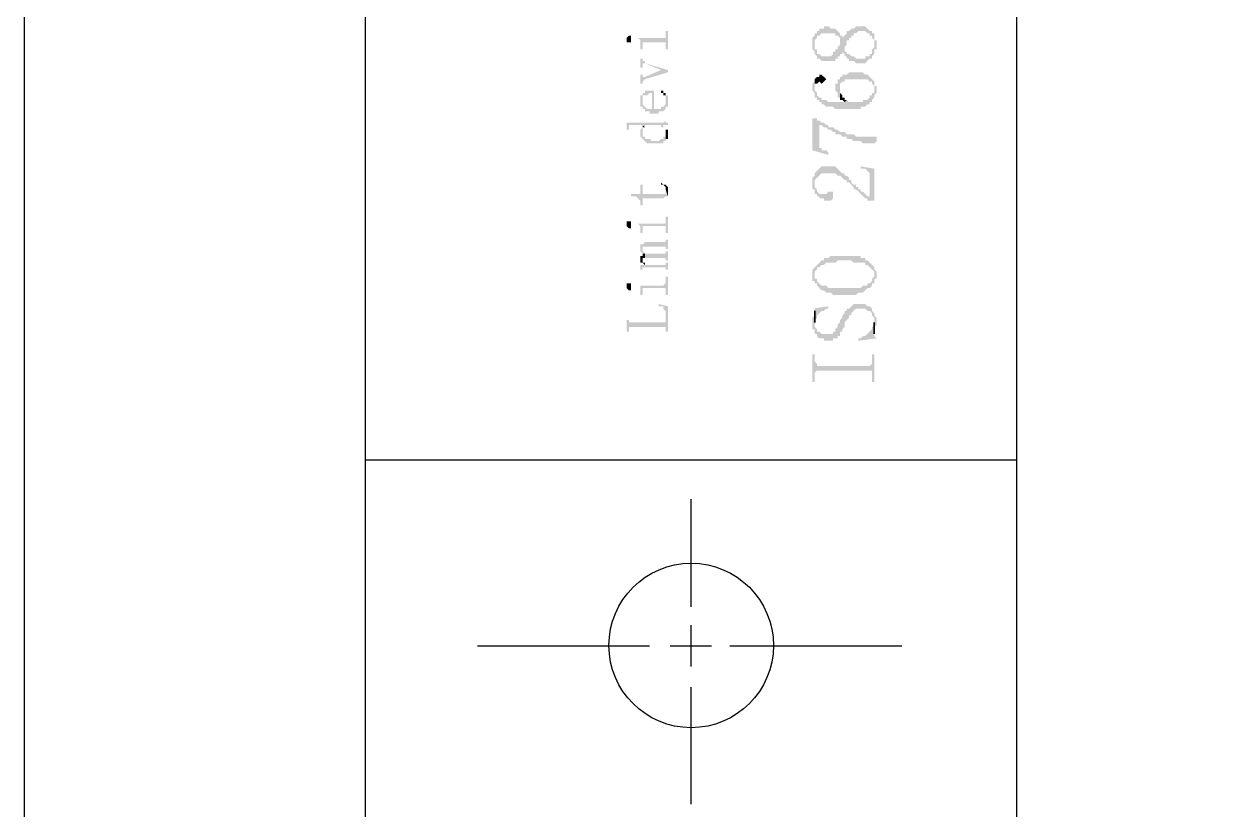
# Model space of a CAD drawing. Header units: inches. Extents: x 3613 to 8393, y -2205 to -794.
# Drawn here: x 4076.93 to 4100.69, y -1679.68 to -1664.23 of the extents above; entities that cross this region are included whole.
import ezdxf

# ---------------------------------------------------------------- set-up
doc = ezdxf.new("R2010")
doc.units = ezdxf.units.IN
doc.header["$MEASUREMENT"] = 0

msp = doc.modelspace()

# ---------------------------------------------------------------- hatches: boundary and pattern name
at = {"transparency": 33554559}
for points in [[(4092.434, -1664.631), (4092.434, -1664.722), (4092.479, -1664.767), (4092.479, -1664.812), (4092.479, -1664.812), (4092.524, -1664.857), (4092.524, -1664.902), (4092.569, -1664.902), (4092.614, -1664.947), (4092.885, -1664.947), (4092.885, -1664.902), (4092.93, -1664.902), (4092.93, -1664.857), (4092.976, -1664.857), (4092.976, -1664.812), (4093.021, -1664.812), (4093.021, -1664.767), (4093.021, -1664.767), (4093.066, -1664.812), (4093.066, -1664.677), (4093.066, -1664.677), (4093.111, -1664.631), (4093.111, -1664.541), (4093.156, -1664.541), (4093.156, -1664.496), (4093.201, -1664.496), (4093.201, -1664.451), (4093.246, -1664.451), (4093.246, -1664.406), (4093.291, -1664.406), (4093.337, -1664.361), (4093.472, -1664.361), (4093.517, -1664.406), (4093.562, -1664.406), (4093.562, -1664.451), (4093.607, -1664.451), (4093.607, -1664.496), (4093.607, -1664.496), (4093.652, -1664.541), (4093.652, -1664.812), (4093.652, -1664.722), (4093.698, -1664.722), (4093.698, -1664.541), (4093.652, -1664.541), (4093.652, -1664.406), (4093.607, -1664.406), (4093.607, -1664.361), (4093.562, -1664.361), (4093.517, -1664.316), (4093.517, -1664.316), (4093.472, -1664.27), (4093.291, -1664.27), (4093.246, -1664.316), (4093.201, -1664.316), (4093.156, -1664.361), (4093.111, -1664.361), (4093.111, -1664.406), (4093.066, -1664.451), (4093.066, -1664.451), (4093.021, -1664.496), (4093.021, -1664.451), (4092.976, -1664.541), (4092.976, -1664.586), (4092.976, -1664.631), (4092.93, -1664.677), (4092.93, -1664.722), (4092.885, -1664.722), (4092.885, -1664.767), (4092.84, -1664.767), (4092.84, -1664.812), (4092.795, -1664.857), (4092.614, -1664.857), (4092.569, -1664.812), (4092.524, -1664.812), (4092.524, -1664.722), (4092.479, -1664.722), (4092.479, -1664.451), (4092.479, -1664.451), (4092.434, -1664.496), (4092.434, -1664.586)], [(4092.479, -1664.451), (4092.479, -1664.631), (4092.479, -1664.541), (4092.524, -1664.496), (4092.524, -1664.451), (4092.569, -1664.451), (4092.614, -1664.406), (4092.885, -1664.406), (4092.885, -1664.451), (4092.93, -1664.451), (4092.976, -1664.496), (4092.976, -1664.541), (4092.976, -1664.541), (4093.021, -1664.451), (4092.976, -1664.451), (4092.976, -1664.406), (4092.93, -1664.361), (4092.93, -1664.361), (4092.885, -1664.316), (4092.795, -1664.316), (4092.75, -1664.27), (4092.66, -1664.27), (4092.66, -1664.316), (4092.569, -1664.316), (4092.569, -1664.361), (4092.524, -1664.361), (4092.524, -1664.406), (4092.479, -1664.406)], [(4088.778, -1664.541), (4088.778, -1664.586), (4088.868, -1664.586), (4088.868, -1664.541), (4088.868, -1664.496), (4088.868, -1664.451), (4088.823, -1664.451), (4088.778, -1664.496), (4088.778, -1664.496)], [(4089.004, -1664.496), (4089.004, -1664.496), (4089.049, -1664.541), (4089.049, -1664.586), (4089.049, -1664.631), (4089.049, -1664.722), (4089.094, -1664.722), (4089.094, -1664.586), (4089.545, -1664.586), (4089.545, -1664.722), (4089.591, -1664.722), (4089.591, -1664.361), (4089.545, -1664.361), (4089.545, -1664.451), (4089.545, -1664.496), (4089.5, -1664.496)], [(4093.066, -1664.812), (4093.066, -1664.857), (4093.111, -1664.857), (4093.111, -1664.902), (4093.156, -1664.902), (4093.156, -1664.947), (4093.246, -1664.947), (4093.291, -1664.993), (4093.472, -1664.993), (4093.517, -1664.947), (4093.517, -1664.947), (4093.562, -1664.902), (4093.607, -1664.902), (4093.607, -1664.857), (4093.607, -1664.857), (4093.652, -1664.812), (4093.652, -1664.631), (4093.652, -1664.677), (4093.652, -1664.677), (4093.607, -1664.722), (4093.607, -1664.812), (4093.562, -1664.812), (4093.562, -1664.857), (4093.472, -1664.857), (4093.472, -1664.902), (4093.291, -1664.902), (4093.246, -1664.857), (4093.201, -1664.857), (4093.156, -1664.812), (4093.111, -1664.812), (4093.111, -1664.767), (4093.066, -1664.767), (4093.066, -1664.722)], [(4089.049, -1664.902), (4089.049, -1665.083), (4089.094, -1665.083), (4089.094, -1665.038), (4089.094, -1664.993), (4089.139, -1664.993), (4089.455, -1665.128), (4089.455, -1665.128), (4089.591, -1665.173), (4089.591, -1665.128), (4089.139, -1664.993), (4089.139, -1664.947), (4089.094, -1664.947), (4089.094, -1664.902), (4089.094, -1664.902)], [(4089.049, -1665.218), (4089.049, -1665.399), (4089.094, -1665.399), (4089.094, -1665.354), (4089.094, -1665.354), (4089.139, -1665.308), (4089.591, -1665.173), (4089.455, -1665.128), (4089.139, -1665.263), (4089.094, -1665.263), (4089.094, -1665.218), (4089.094, -1665.218)], [(4092.479, -1665.308), (4092.479, -1665.489), (4092.479, -1665.399), (4092.524, -1665.399), (4092.569, -1665.354), (4092.569, -1665.354), (4092.614, -1665.399), (4092.614, -1665.399), (4092.66, -1665.354), (4092.66, -1665.354), (4092.705, -1665.308), (4092.66, -1665.263), (4092.66, -1665.263), (4092.614, -1665.218), (4092.569, -1665.218), (4092.569, -1665.263), (4092.524, -1665.263)], [(4092.885, -1665.489), (4092.885, -1665.534), (4092.885, -1665.534), (4092.93, -1665.579), (4092.93, -1665.669), (4092.976, -1665.669), (4092.976, -1665.444), (4092.976, -1665.399), (4093.021, -1665.354), (4093.066, -1665.354), (4093.066, -1665.308), (4093.517, -1665.308), (4093.562, -1665.354), (4093.607, -1665.354), (4093.607, -1665.399), (4093.652, -1665.444), (4093.652, -1665.489), (4093.652, -1665.669), (4093.652, -1665.624), (4093.698, -1665.579), (4093.698, -1665.534), (4093.698, -1665.444), (4093.652, -1665.444), (4093.652, -1665.354), (4093.607, -1665.308), (4093.607, -1665.308), (4093.562, -1665.263), (4093.562, -1665.263), (4093.517, -1665.218), (4093.472, -1665.218), (4093.427, -1665.173), (4093.156, -1665.173), (4093.111, -1665.218), (4093.021, -1665.218), (4093.021, -1665.263), (4092.976, -1665.263), (4092.976, -1665.308), (4092.93, -1665.308), (4092.93, -1665.399), (4092.885, -1665.399), (4092.885, -1665.444)], [(4092.434, -1665.444), (4092.434, -1665.534), (4092.434, -1665.534), (4092.479, -1665.579), (4092.479, -1665.669), (4092.524, -1665.669), (4092.524, -1665.715), (4092.569, -1665.715), (4092.569, -1665.76), (4092.614, -1665.76), (4092.614, -1665.805), (4092.66, -1665.805), (4092.705, -1665.85), (4092.84, -1665.85), (4092.885, -1665.895), (4093.382, -1665.895), (4093.382, -1665.85), (4093.472, -1665.85), (4093.517, -1665.805), (4093.562, -1665.805), (4093.562, -1665.76), (4093.607, -1665.76), (4093.607, -1665.715), (4093.652, -1665.669), (4093.652, -1665.489), (4093.652, -1665.579), (4093.607, -1665.579), (4093.607, -1665.624), (4093.562, -1665.624), (4093.562, -1665.669), (4093.517, -1665.715), (4093.427, -1665.715), (4093.427, -1665.76), (4093.156, -1665.76), (4093.111, -1665.715), (4093.066, -1665.76), (4092.75, -1665.76), (4092.705, -1665.715), (4092.614, -1665.715), (4092.614, -1665.669), (4092.569, -1665.669), (4092.524, -1665.624), (4092.524, -1665.579), (4092.479, -1665.534), (4092.479, -1665.489), (4092.479, -1665.308), (4092.479, -1665.354), (4092.434, -1665.399), (4092.434, -1665.399)], [(4089.049, -1665.624), (4089.094, -1665.715), (4089.094, -1665.669), (4089.094, -1665.624), (4089.184, -1665.624), (4089.23, -1665.579), (4089.275, -1665.579), (4089.275, -1665.985), (4089.41, -1665.985), (4089.41, -1665.94), (4089.5, -1665.94), (4089.545, -1665.895), (4089.545, -1665.85), (4089.591, -1665.85), (4089.591, -1665.805), (4089.591, -1665.76), (4089.591, -1665.715), (4089.591, -1665.669), (4089.591, -1665.624), (4089.545, -1665.624), (4089.545, -1665.715), (4089.545, -1665.76), (4089.545, -1665.805), (4089.545, -1665.805), (4089.5, -1665.85), (4089.455, -1665.85), (4089.455, -1665.895), (4089.32, -1665.895), (4089.32, -1665.534), (4089.139, -1665.534), (4089.139, -1665.579), (4089.094, -1665.579), (4089.094, -1665.624), (4089.094, -1665.624)], [(4089.049, -1665.76), (4089.049, -1665.805), (4089.049, -1665.85), (4089.094, -1665.85), (4089.094, -1665.895), (4089.139, -1665.895), (4089.139, -1665.94), (4089.23, -1665.94), (4089.23, -1665.985), (4089.275, -1665.985), (4089.275, -1665.895), (4089.184, -1665.895), (4089.139, -1665.85), (4089.139, -1665.85), (4089.094, -1665.805), (4089.094, -1665.715), (4089.049, -1665.624), (4089.049, -1665.669), (4089.049, -1665.715)], [(4089.455, -1665.534), (4089.455, -1665.579), (4089.5, -1665.579), (4089.5, -1665.624), (4089.545, -1665.624), (4089.545, -1665.669), (4089.545, -1665.715), (4089.545, -1665.579), (4089.5, -1665.579), (4089.5, -1665.534)], [(4092.976, -1665.669), (4092.976, -1665.715), (4093.021, -1665.715), (4093.066, -1665.76), (4093.066, -1665.76), (4093.111, -1665.715), (4093.066, -1665.715), (4093.066, -1665.669), (4093.021, -1665.669), (4093.021, -1665.624), (4093.021, -1665.624), (4092.976, -1665.579), (4092.976, -1665.489)], [(4088.733, -1666.166), (4088.778, -1666.166), (4088.778, -1666.211), (4088.778, -1666.301), (4088.823, -1666.301), (4088.823, -1666.256), (4088.823, -1666.211), (4089.094, -1666.211), (4089.139, -1666.256), (4089.139, -1666.211), (4089.455, -1666.211), (4089.455, -1666.256), (4089.5, -1666.256), (4089.5, -1666.211), (4089.591, -1666.211), (4089.591, -1666.166), (4089.545, -1666.166), (4089.545, -1666.121), (4089.545, -1666.076), (4089.545, -1666.121), (4089.545, -1666.121), (4089.5, -1666.166), (4089.5, -1666.166)], [(4092.434, -1666.076), (4092.434, -1666.708), (4092.75, -1666.798), (4092.75, -1666.753), (4092.75, -1666.753), (4092.705, -1666.708), (4092.614, -1666.708), (4092.614, -1666.662), (4092.569, -1666.662), (4092.569, -1666.211), (4092.524, -1666.121), (4092.524, -1666.076)], [(4092.524, -1666.121), (4092.569, -1666.211), (4092.614, -1666.211), (4092.66, -1666.256), (4092.705, -1666.256), (4092.75, -1666.301), (4092.795, -1666.301), (4092.84, -1666.346), (4092.885, -1666.346), (4092.885, -1666.392), (4092.976, -1666.392), (4093.021, -1666.437), (4093.111, -1666.437), (4093.111, -1666.482), (4093.201, -1666.482), (4093.246, -1666.527), (4093.382, -1666.527), (4093.427, -1666.572), (4093.652, -1666.572), (4093.698, -1666.527), (4093.698, -1666.437), (4093.291, -1666.437), (4093.246, -1666.392), (4093.111, -1666.392), (4093.066, -1666.346), (4092.976, -1666.346), (4092.93, -1666.301), (4092.885, -1666.301), (4092.84, -1666.256), (4092.75, -1666.256), (4092.75, -1666.211), (4092.705, -1666.211), (4092.66, -1666.166), (4092.614, -1666.166), (4092.569, -1666.121)], [(4089.049, -1666.346), (4089.049, -1666.392), (4089.049, -1666.437), (4089.049, -1666.437), (4089.094, -1666.482), (4089.094, -1666.482), (4089.139, -1666.527), (4089.139, -1666.527), (4089.184, -1666.572), (4089.5, -1666.572), (4089.5, -1666.527), (4089.545, -1666.527), (4089.545, -1666.346), (4089.545, -1666.392), (4089.545, -1666.437), (4089.5, -1666.437), (4089.5, -1666.482), (4089.455, -1666.482), (4089.41, -1666.527), (4089.275, -1666.527), (4089.23, -1666.482), (4089.139, -1666.482), (4089.139, -1666.437), (4089.094, -1666.437), (4089.094, -1666.392), (4089.094, -1666.256), (4089.049, -1666.301)], [(4089.094, -1666.256), (4089.094, -1666.346), (4089.094, -1666.301), (4089.094, -1666.256), (4089.139, -1666.256), (4089.094, -1666.211)], [(4089.5, -1666.256), (4089.545, -1666.256), (4089.545, -1666.301), (4089.545, -1666.346), (4089.545, -1666.482), (4089.591, -1666.482), (4089.591, -1666.437), (4089.591, -1666.392), (4089.591, -1666.346), (4089.591, -1666.301), (4089.545, -1666.301), (4089.545, -1666.256), (4089.5, -1666.256), (4089.5, -1666.211)], [(4092.434, -1667.339), (4092.434, -1667.475), (4092.479, -1667.475), (4092.479, -1667.52), (4092.479, -1667.339), (4092.479, -1667.294), (4092.524, -1667.249), (4092.524, -1667.249), (4092.569, -1667.204), (4092.569, -1667.204), (4092.614, -1667.159), (4092.885, -1667.159), (4092.93, -1667.204), (4092.976, -1667.204), (4093.021, -1667.249), (4093.021, -1667.249), (4093.066, -1667.294), (4093.111, -1667.294), (4093.111, -1667.339), (4093.156, -1667.339), (4093.201, -1667.385), (4093.201, -1667.385), (4093.246, -1667.43), (4093.246, -1667.475), (4093.291, -1667.475), (4093.337, -1667.52), (4093.337, -1667.52), (4093.382, -1667.565), (4093.382, -1667.565), (4093.427, -1667.61), (4093.427, -1667.61), (4093.472, -1667.655), (4093.517, -1667.655), (4093.517, -1667.7), (4093.562, -1667.7), (4093.562, -1667.61), (4093.517, -1667.61), (4093.472, -1667.565), (4093.427, -1667.52), (4093.382, -1667.52), (4093.382, -1667.475), (4093.337, -1667.475), (4093.337, -1667.43), (4093.291, -1667.43), (4093.291, -1667.385), (4093.246, -1667.385), (4093.201, -1667.339), (4093.201, -1667.294), (4093.156, -1667.294), (4093.156, -1667.249), (4093.111, -1667.204), (4093.066, -1667.204), (4093.066, -1667.159), (4093.021, -1667.159), (4092.976, -1667.114), (4092.976, -1667.114), (4092.93, -1667.069), (4092.93, -1667.069), (4092.885, -1667.023), (4092.614, -1667.023), (4092.569, -1667.069), (4092.569, -1667.069), (4092.524, -1667.114), (4092.524, -1667.114), (4092.479, -1667.159), (4092.479, -1667.204), (4092.434, -1667.249), (4092.434, -1667.294), (4092.434, -1667.294)], [(4093.382, -1667.023), (4093.382, -1667.069), (4093.472, -1667.069), (4093.517, -1667.114), (4093.517, -1667.114), (4093.562, -1667.159), (4093.562, -1667.7), (4093.652, -1667.7), (4093.652, -1667.069)], [(4088.868, -1667.565), (4088.868, -1667.61), (4088.959, -1667.61), (4089.004, -1667.655), (4089.004, -1667.655), (4089.049, -1667.7), (4089.049, -1667.746), (4089.049, -1667.791), (4089.094, -1667.791), (4089.094, -1667.655), (4089.5, -1667.655), (4089.545, -1667.61), (4089.591, -1667.61), (4089.545, -1667.475), (4089.545, -1667.52), (4089.545, -1667.565), (4089.094, -1667.565), (4089.094, -1667.385), (4089.049, -1667.385), (4089.049, -1667.565)], [(4089.455, -1667.385), (4089.5, -1667.385), (4089.545, -1667.43), (4089.545, -1667.475), (4089.545, -1667.475), (4089.591, -1667.61), (4089.591, -1667.565), (4089.591, -1667.52), (4089.591, -1667.475), (4089.591, -1667.43), (4089.591, -1667.43), (4089.545, -1667.385), (4089.5, -1667.385), (4089.455, -1667.339), (4089.455, -1667.339)], [(4092.479, -1667.52), (4092.479, -1667.565), (4092.524, -1667.565), (4092.524, -1667.61), (4092.569, -1667.61), (4092.569, -1667.655), (4092.66, -1667.655), (4092.66, -1667.7), (4092.795, -1667.7), (4092.84, -1667.655), (4092.84, -1667.565), (4092.84, -1667.52), (4092.75, -1667.52), (4092.705, -1667.565), (4092.569, -1667.565), (4092.524, -1667.52), (4092.524, -1667.475), (4092.479, -1667.43), (4092.479, -1667.385)], [(4089.004, -1668.152), (4089.004, -1668.152), (4089.049, -1668.197), (4089.049, -1668.242), (4089.049, -1668.287), (4089.049, -1668.332), (4089.094, -1668.332), (4089.094, -1668.242), (4089.094, -1668.197), (4089.545, -1668.197), (4089.545, -1668.242), (4089.545, -1668.332), (4089.591, -1668.332), (4089.591, -1668.016), (4089.545, -1668.016), (4089.545, -1668.107), (4089.545, -1668.152), (4089.5, -1668.152)], [(4088.778, -1668.152), (4088.778, -1668.197), (4088.778, -1668.197), (4088.823, -1668.242), (4088.868, -1668.242), (4088.868, -1668.197), (4088.868, -1668.152), (4088.868, -1668.107), (4088.778, -1668.107)], [(4089.049, -1668.648), (4089.049, -1668.693), (4089.049, -1668.693), (4089.094, -1668.738), (4089.139, -1668.738), (4089.139, -1668.829), (4089.545, -1668.829), (4089.545, -1668.874), (4089.591, -1668.874), (4089.591, -1668.693), (4089.545, -1668.693), (4089.545, -1668.738), (4089.139, -1668.738), (4089.094, -1668.693), (4089.094, -1668.648), (4089.094, -1668.558), (4089.049, -1668.558), (4089.049, -1668.603)], [(4089.094, -1668.558), (4089.094, -1668.648), (4089.094, -1668.603), (4089.545, -1668.603), (4089.545, -1668.648), (4089.591, -1668.648), (4089.591, -1668.468), (4089.545, -1668.468), (4089.545, -1668.513), (4089.139, -1668.513)], [(4089.049, -1668.829), (4089.049, -1668.874), (4089.049, -1668.919), (4089.094, -1668.919), (4089.094, -1668.829), (4089.139, -1668.829), (4089.139, -1668.738), (4089.094, -1668.738), (4089.094, -1668.784), (4089.049, -1668.784)], [(4092.479, -1669.009), (4092.479, -1669.145), (4092.479, -1669.1), (4092.479, -1669.1), (4092.524, -1669.054), (4092.524, -1669.009), (4092.569, -1669.009), (4092.614, -1668.964), (4092.66, -1668.964), (4092.705, -1668.919), (4092.885, -1668.919), (4092.93, -1668.874), (4093.201, -1668.874), (4093.246, -1668.919), (4093.472, -1668.919), (4093.472, -1668.964), (4093.517, -1668.964), (4093.562, -1669.009), (4093.562, -1669.009), (4093.607, -1669.054), (4093.607, -1669.054), (4093.652, -1669.1), (4093.652, -1669.145), (4093.652, -1669.009), (4093.607, -1668.964), (4093.607, -1668.964), (4093.562, -1668.919), (4093.562, -1668.919), (4093.517, -1668.874), (4093.472, -1668.874), (4093.472, -1668.829), (4093.382, -1668.829), (4093.382, -1668.784), (4092.795, -1668.784), (4092.75, -1668.829), (4092.66, -1668.829), (4092.66, -1668.874), (4092.614, -1668.874), (4092.569, -1668.919), (4092.569, -1668.919), (4092.524, -1668.964), (4092.524, -1668.964)], [(4089.049, -1668.964), (4089.049, -1669.009), (4089.049, -1669.054), (4089.094, -1669.054), (4089.094, -1669.009), (4089.545, -1669.009), (4089.545, -1669.054), (4089.591, -1669.054), (4089.591, -1668.919), (4089.545, -1668.919), (4089.545, -1668.964), (4089.139, -1668.964), (4089.139, -1668.919), (4089.139, -1668.964)], [(4089.094, -1668.919), (4089.094, -1668.919), (4089.139, -1668.964), (4089.139, -1668.919), (4089.094, -1668.919), (4089.094, -1668.874), (4089.094, -1668.874)], [(4092.434, -1669.145), (4092.434, -1669.28), (4092.479, -1669.28), (4092.479, -1669.325), (4092.524, -1669.325), (4092.524, -1669.37), (4092.569, -1669.415), (4092.569, -1669.415), (4092.614, -1669.461), (4092.66, -1669.461), (4092.705, -1669.506), (4092.795, -1669.506), (4092.84, -1669.551), (4093.291, -1669.551), (4093.337, -1669.506), (4093.427, -1669.506), (4093.472, -1669.461), (4093.472, -1669.461), (4093.517, -1669.415), (4093.562, -1669.415), (4093.607, -1669.37), (4093.607, -1669.325), (4093.652, -1669.325), (4093.652, -1669.235), (4093.698, -1669.235), (4093.698, -1669.145), (4093.698, -1669.1), (4093.652, -1669.054), (4093.652, -1669.009), (4093.652, -1669.145), (4093.652, -1669.19), (4093.607, -1669.235), (4093.607, -1669.28), (4093.562, -1669.325), (4093.517, -1669.325), (4093.517, -1669.37), (4093.427, -1669.37), (4093.382, -1669.415), (4092.75, -1669.415), (4092.705, -1669.37), (4092.614, -1669.37), (4092.569, -1669.325), (4092.569, -1669.325), (4092.524, -1669.28), (4092.524, -1669.235), (4092.479, -1669.235), (4092.479, -1669.009), (4092.479, -1669.009), (4092.434, -1669.054)], [(4089.004, -1669.37), (4089.049, -1669.37), (4089.049, -1669.415), (4089.049, -1669.461), (4089.049, -1669.506), (4089.049, -1669.551), (4089.094, -1669.551), (4089.094, -1669.461), (4089.094, -1669.415), (4089.545, -1669.415), (4089.545, -1669.551), (4089.591, -1669.551), (4089.591, -1669.19), (4089.545, -1669.19), (4089.545, -1669.325), (4089.545, -1669.325), (4089.5, -1669.37)], [(4088.778, -1669.37), (4088.778, -1669.415), (4088.778, -1669.415), (4088.823, -1669.461), (4088.868, -1669.461), (4088.868, -1669.415), (4088.868, -1669.37), (4088.868, -1669.325), (4088.778, -1669.325)], [(4089.41, -1669.731), (4089.41, -1669.777), (4089.5, -1669.777), (4089.5, -1669.822), (4089.5, -1669.822), (4089.545, -1669.867), (4089.545, -1670.273), (4089.591, -1670.273), (4089.591, -1669.777)], [(4092.434, -1670.092), (4092.434, -1670.228), (4092.479, -1670.228), (4092.479, -1670.318), (4092.524, -1670.318), (4092.524, -1670.363), (4092.524, -1670.363), (4092.569, -1670.408), (4092.66, -1670.408), (4092.66, -1670.454), (4092.84, -1670.454), (4092.84, -1670.408), (4092.93, -1670.408), (4092.93, -1670.363), (4092.976, -1670.363), (4092.976, -1670.273), (4093.021, -1670.273), (4093.021, -1670.228), (4093.066, -1670.183), (4093.066, -1670.092), (4093.111, -1670.047), (4093.111, -1670.047), (4093.156, -1670.002), (4093.156, -1669.957), (4093.201, -1669.957), (4093.201, -1669.912), (4093.201, -1669.912), (4093.246, -1669.867), (4093.246, -1669.867), (4093.291, -1669.822), (4093.472, -1669.822), (4093.517, -1669.867), (4093.562, -1669.867), (4093.607, -1669.912), (4093.607, -1669.957), (4093.652, -1670.002), (4093.652, -1670.228), (4093.652, -1670.183), (4093.698, -1670.138), (4093.698, -1670.092), (4093.698, -1670.002), (4093.652, -1669.957), (4093.652, -1669.912), (4093.652, -1669.912), (4093.607, -1669.867), (4093.607, -1669.822), (4093.607, -1669.822), (4093.562, -1669.777), (4093.517, -1669.777), (4093.472, -1669.731), (4093.246, -1669.731), (4093.201, -1669.777), (4093.201, -1669.777), (4093.156, -1669.822), (4093.111, -1669.822), (4093.111, -1669.867), (4093.066, -1669.867), (4093.066, -1669.912), (4093.021, -1669.957), (4093.021, -1670.002), (4092.976, -1670.047), (4092.976, -1670.092), (4092.93, -1670.138), (4092.93, -1670.183), (4092.885, -1670.228), (4092.885, -1670.273), (4092.84, -1670.273), (4092.84, -1670.318), (4092.614, -1670.318), (4092.569, -1670.273), (4092.524, -1670.273), (4092.524, -1670.228), (4092.524, -1670.228), (4092.479, -1670.183), (4092.479, -1669.912), (4092.479, -1669.957), (4092.434, -1670.002), (4092.434, -1670.047), (4092.434, -1670.047)], [(4092.434, -1669.822), (4092.479, -1669.822), (4092.479, -1670.047), (4092.524, -1670.002), (4092.524, -1669.957), (4092.524, -1669.957), (4092.569, -1669.912), (4092.569, -1669.912), (4092.614, -1669.867), (4092.66, -1669.867), (4092.705, -1669.822), (4092.75, -1669.822), (4092.75, -1669.777)], [(4088.778, -1670.047), (4088.778, -1670.273), (4088.823, -1670.273), (4088.823, -1670.228), (4088.823, -1670.183), (4089.545, -1670.183), (4089.545, -1670.228), (4089.545, -1670.047), (4089.545, -1670.092), (4088.823, -1670.092), (4088.823, -1670.047), (4088.823, -1670.047)], [(4093.337, -1670.408), (4093.337, -1670.454), (4093.698, -1670.408), (4093.652, -1670.363), (4093.652, -1670.318), (4093.652, -1670.138), (4093.607, -1670.183), (4093.607, -1670.228), (4093.607, -1670.228), (4093.562, -1670.273), (4093.562, -1670.273), (4093.517, -1670.318), (4093.517, -1670.318), (4093.472, -1670.363), (4093.427, -1670.363), (4093.382, -1670.408)], [(4092.434, -1670.724), (4092.434, -1671.266), (4092.479, -1671.266), (4092.479, -1671.085), (4092.524, -1671.04), (4093.607, -1671.04), (4093.607, -1671.266), (4093.652, -1671.266), (4093.652, -1670.724), (4093.607, -1670.724), (4093.607, -1670.86), (4093.607, -1670.905), (4093.607, -1670.905), (4093.562, -1670.95), (4092.524, -1670.95), (4092.524, -1670.905), (4092.524, -1670.905), (4092.479, -1670.86), (4092.479, -1670.724)]]:
    msp.add_hatch(color=256, dxfattribs=at).paths.add_polyline_path(points)

# ---------------------------------------------------------------- linework, layer by layer
msp.add_line((4083.633, -1574.063), (4083.633, -1860.804))
for points in [[(4496.927, -1865.063), (4496.927, -1568.063), (4076.927, -1568.063), (4076.927, -1865.063)], [(4092.479, -1669.912), (4092.479, -1670.092), (4092.479, -1670.047), (4092.479, -1669.867), (4092.479, -1669.867)], [(4093.652, -1670.138), (4093.652, -1670.318), (4093.652, -1670.092), (4093.652, -1670.092)]]:
    msp.add_lwpolyline(points, close=True)
for points in [[(4096.451, -1574.063), (4096.451, -1860.804)], [(4083.633, -1672.8), (4096.451, -1672.8)], [(4090.042, -1673.568), (4090.042, -1675.689)], [(4090.042, -1676.05), (4090.042, -1676.862)], [(4085.845, -1676.456), (4089.23, -1676.456)], [(4089.636, -1676.456), (4090.448, -1676.456)], [(4090.809, -1676.456), (4094.194, -1676.456)], [(4090.042, -1677.268), (4090.042, -1679.57)]]:
    msp.add_lwpolyline(points)
msp.add_circle((4090.049, -1676.449), 1.618)

doc.saveas('drawing.dxf')
